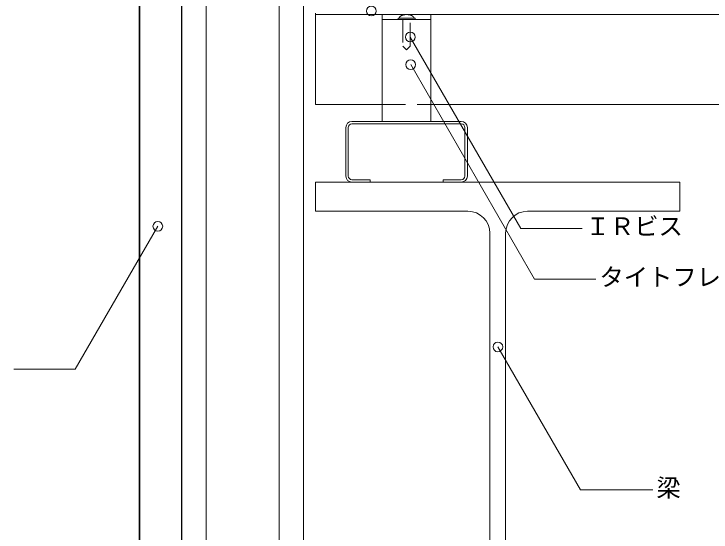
# Model space of a CAD drawing. Units: millimetres, scale not verified. Extents: x -1380 to 1380, y -955 to 955.
# Drawn here: x -733 to -160, y -532 to -106 of the extents above; entities that cross this region are included whole.
import ezdxf
from ezdxf.enums import TextEntityAlignment as Align

# ---------------------------------------------------------------- set-up
doc = ezdxf.new("R2010")
doc.units = ezdxf.units.MM
doc.header["$LTSCALE"] = 3
doc.linetypes.add('USER2', pattern=[9.525, 6.35, -3.175])
for name, color, linetype, lineweight in [('0-3_MOJI', 7, 'Continuous', 18), ('0-9_TEKKOTU', 7, 'Continuous', 18), ('0-A_doubuti', 5, 'Continuous', 18), ('0-B_dekki', 3, 'USER2', 18), ('0-C_bo-do', 3, 'Continuous', 18)]:
    doc.layers.add(name, color=color, linetype=linetype, lineweight=lineweight)
doc.styles.add('ＭＳ ゴシック', font='')
doc.styles.get('ＭＳ ゴシック').set_extended_font_data('MS Gothic')

msp = doc.modelspace()

# ---------------------------------------------------------------- linework, layer by layer
at = {"layer": '0-3_MOJI'}
for points in [[(-265.741, -282.058), (-316.179, -282.058), (-407.125, -124.535)], [(-254.358, -323.86), (-304.796, -323.86), (-406.776, -147.225)], [(-733.313, -398.137), (-682.874, -398.137), (-614.888, -280.381)], [(-207.459, -497.412), (-267.008, -497.412), (-334.994, -379.655)]]:
    msp.add_lwpolyline(points, dxfattribs=at)
for centre in [(-439.102, -103.103), (-407.125, -124.535), (-406.776, -147.225), (-614.888, -280.381), (-334.994, -379.655)]:
    msp.add_circle(centre, 4, dxfattribs=at)
at = {"layer": '0-9_TEKKOTU'}
for p, q in [((-341.625, -660.011), (-341.625, -286.011)), ((-328.625, -286.011), (-328.625, -660.011))]:
    msp.add_line(p, q, dxfattribs=at)
msp.add_lwpolyline([(-359.625, -268.011), (-485.125, -268.011), (-485.125, -244.011), (-185.125, -244.011), (-185.125, -268.011), (-310.625, -268.011)], dxfattribs=at)
for centre, start, end in [((-359.625, -286.011), 0, 90), ((-310.625, -286.011), 90, 180)]:
    msp.add_arc(centre, 18, start, end, dxfattribs=at)
at = {"layer": '0-A_doubuti'}
for p, q in [((-595.125, 105.989), (-595.125, -660.011)), ((-575.125, 105.989), (-575.125, -660.011)), ((-515.125, 105.989), (-515.125, -660.011)), ((-495.125, 105.989), (-495.125, -660.011)), ((-455.125, -194.011), (-365.125, -194.011)), ((-460.125, -239.011), (-460.125, -199.011)), ((-458.125, -199.011), (-458.125, -239.011)), ((-365.125, -196.011), (-455.125, -196.011)), ((-362.125, -239.011), (-362.125, -199.011)), ((-360.125, -199.011), (-360.125, -239.011)), ((-440.125, -244.011), (-455.125, -244.011))]:
    msp.add_line(p, q, dxfattribs=at)
for points in [[(-455.125, -242.011), (-440.125, -242.011), (-440.125, -244.011)], [(-365.125, -244.011), (-380.125, -244.011), (-380.125, -242.011), (-365.125, -242.011)]]:
    msp.add_lwpolyline(points, dxfattribs=at)
for centre, radius, start, end in [((-455.125, -199.011), 5, 90, 180), ((-365.125, -199.011), 5, 0, 90), ((-455.125, -199.011), 3, 90, 180), ((-365.125, -199.011), 3, 360, 90), ((-455.125, -239.011), 5, 180, 270), ((-455.125, -239.011), 3, 180, 270), ((-365.125, -239.011), 5, 270, 0), ((-365.125, -239.011), 3, 270, 0)]:
    msp.add_arc(centre, radius, start, end, dxfattribs=at)
at = {"layer": '0-B_dekki', "linetype": 'Continuous'}
for p, q in [((-485.125, -180.011), (-485.125, -105.011)), ((299.693, -106.011), (-485.125, -106.011)), ((-430.125, -194.011), (-430.125, -106.011)), ((-390.125, -194.011), (-390.125, -106.011)), ((-430.125, -110.011), (-390.125, -110.011)), ((-430.125, -180.011), (-485.125, -180.011)), ((276.989, -180.011), (-390.125, -180.011))]:
    msp.add_line(p, q, dxfattribs=at)
at = {"layer": '0-B_dekki'}
msp.add_line((-430.125, -180.011), (-390.125, -180.011), dxfattribs=at)
msp.add_lwpolyline([(-417.125, -110.011), (-403.125, -110.011), (-403.125, -109.011), (-417.125, -109.011)], close=True, dxfattribs=at)
msp.add_lwpolyline([(-413.125, -110.011), (-413.125, -132.011), (-410.125, -135.011), (-407.125, -132.011), (-407.125, -110.011)], dxfattribs=at)
for centre, radius, start, end in [((-414.191, -109.082), 1.935, 125.7312, 177.88555), ((-411.873, -111.663), 5.397, 103.41361, 129.70709), ((-410.054, -117.928), 11.918, 90.34476, 104.93646), ((-410.197, -117.928), 11.918, 75.06354, 89.65524), ((-408.377, -111.663), 5.397, 50.29291, 76.58639), ((-406.059, -109.082), 1.935, 2.11445, 54.2688)]:
    msp.add_arc(centre, radius, start, end, dxfattribs=at)
at = {"layer": '0-C_bo-do'}
for p, q in [((-630.125, -660.011), (-630.125, 155.989)), ((-629.775, -660.011), (-629.775, 155.989)), ((-595.475, -660.011), (-595.475, 155.989)), ((-595.125, -660.011), (-595.125, 155.989))]:
    msp.add_line(p, q, dxfattribs=at)

# ---------------------------------------------------------------- texts
at = {"layer": '0-3_MOJI', "style": 'ＭＳ ゴシック'}
for s, p in [('ＩＲビス', (-262.741, -292.058)), ('タイトフレーム(溶接付)', (-251.358, -333.86)), ('梁', (-204.459, -507.412))]:
    msp.add_text(s, height=14.66, dxfattribs=at).set_placement(p, align=Align.BOTTOM_LEFT)

doc.saveas('drawing.dxf')
